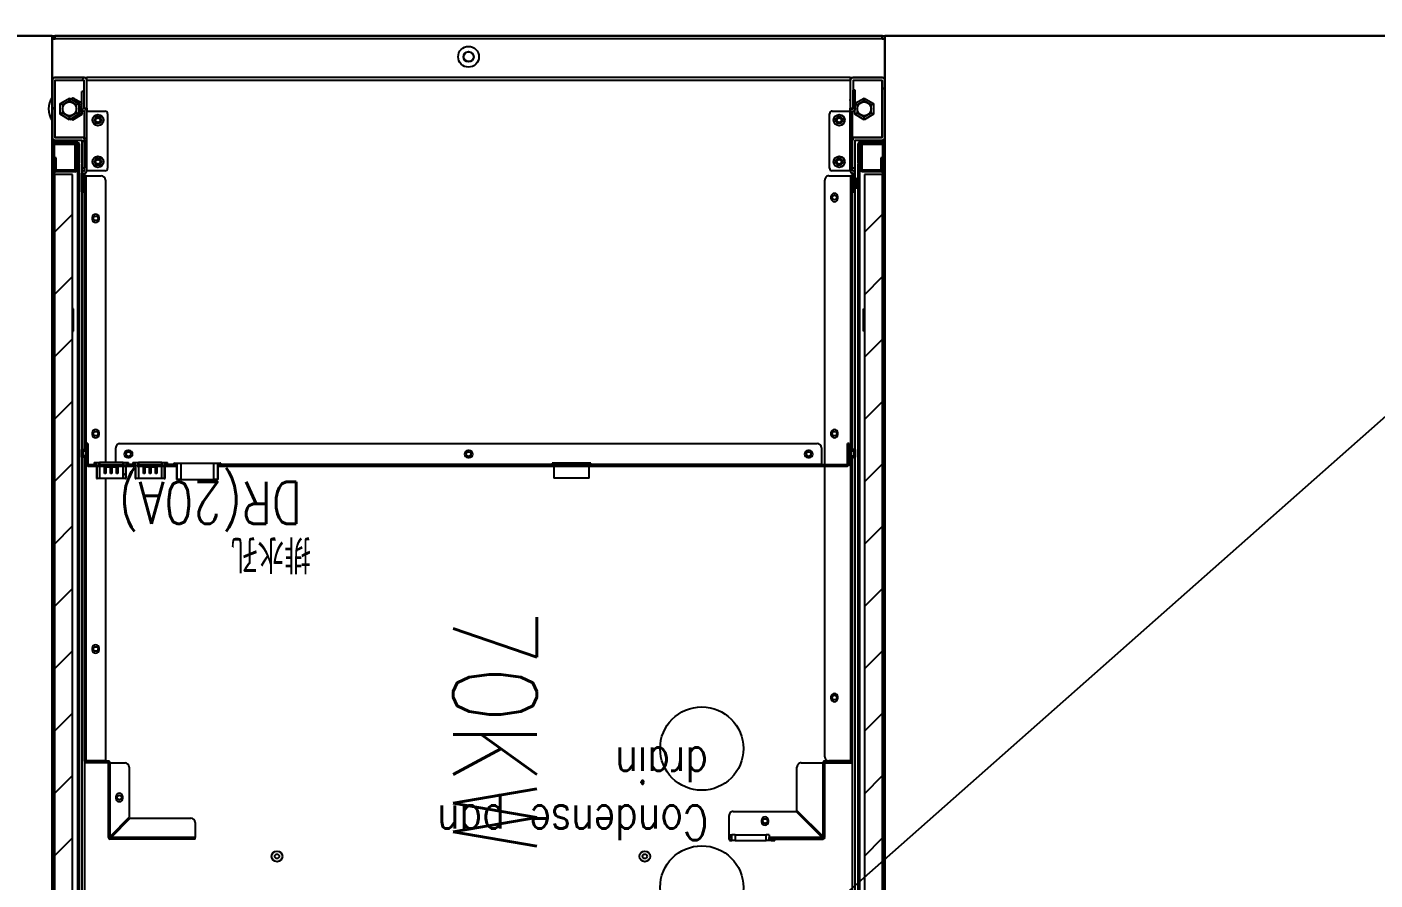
# Model space of a CAD drawing. Extents: x 225000 to 2157367, y 208400 to 840900.
# Drawn here: x 503747 to 504719, y 415995 to 416609 of the extents above; entities that cross this region are included whole.
import ezdxf
from ezdxf.enums import TextEntityAlignment as Align

# ---------------------------------------------------------------- set-up
doc = ezdxf.new("R2010")
doc.units = 0
doc.header["$LTSCALE"] = 10
doc.linetypes.add('XFDC20$0$HIDDEN2', pattern=[0.1875, 0.125, -0.0625])
for name, color, linetype in [('XFDC20$0$A-C-2800 (PH2)', 195, 'XFDC20$0$HIDDEN2'), ('XFM2Q20-DC$0$EQUIP', 22, 'Continuous'), ('XFM2Q20-DC$0$RACK-DC1-600X1200', 6, 'Continuous'), ('XFM2Q20-DC$0$RACK-DC1-洋基', 9, 'Continuous')]:
    doc.layers.add(name, color=color, linetype=linetype)
doc.styles.add('XFM2Q20-DC$0$XOL30-HVAC-EQ-L194205$0$Standard', font='txt.shx', dxfattribs={"width": 0.8, "bigfont": 'chineset.shx'})
pattern_1 = [(45, (-3953.437, -702.407), (-22.45064, 22.45064), [])]

# ---------------------------------------------------------------- blocks, each defined once
blk = doc.blocks.new('Data Center Layout_L20')
blk.add_line((511825.59, 222602.31), (498925.59, 211202.31))
blk = doc.blocks.new('XFDC20')
at = {"layer": 'XFDC20$0$A-C-2800 (PH2)', "ltscale": 0.3}
blk.add_line((498925.59, 216602.31), (511825.59, 216602.31), dxfattribs=at)
blk = doc.blocks.new('XFM2Q20-DC$0$RACK-70W-一般型')
at = {"layer": 'XFM2Q20-DC$0$EQUIP'}
h = blk.add_hatch(dxfattribs=at)
h.set_pattern_fill('ANSI31', color=256, scale=10, style=0)
h.set_pattern_definition(pattern_1)
edge = h.paths.add_edge_path(flags=0)
edge.add_line((-280.6, 91.5), (-281.8, 91.5))
edge.add_line((-281.8, 91.5), (-281.8, 77.71))
edge.add_arc((-281.81, 77.71), 0.01, 270, 360, ccw=False)
edge.add_line((-281.81, 77.7), (-298.29, 77.7))
edge.add_arc((-298.29, 77.71), 0.01, 180, 270, ccw=False)
edge.add_line((-298.3, 77.71), (-298.3, 1012.29))
edge.add_arc((-298.29, 1012.29), 0.01, 90, 180, ccw=False)
edge.add_line((-298.29, 1012.3), (-281.81, 1012.3))
edge.add_arc((-281.81, 1012.29), 0.01, 0, 90, ccw=False)
edge.add_line((-281.8, 1012.29), (-281.8, 998.5))
edge.add_line((-281.8, 998.5), (-280.6, 998.5))
edge.add_line((-280.6, 998.5), (-280.6, 1012.29))
edge.add_arc((-281.81, 1012.29), 1.21, 0, 90)
edge.add_line((-281.81, 1013.5), (-298.29, 1013.5))
edge.add_arc((-298.29, 1012.29), 1.21, 90, 180)
edge.add_line((-299.5, 1012.29), (-299.5, 77.71))
edge.add_arc((-298.29, 77.71), 1.21, 180, 270)
edge.add_line((-298.29, 76.5), (-281.81, 76.5))
edge.add_arc((-281.81, 77.71), 1.21, 270, 360)
edge.add_line((-280.6, 77.71), (-280.6, 91.5))
h = blk.add_hatch(dxfattribs=at)
h.set_pattern_fill('ANSI31', color=256, scale=10, style=0)
h.set_pattern_definition(pattern_1)
edge = h.paths.add_edge_path(flags=0)
edge.add_line((280.6, 998.5), (281.8, 998.5))
edge.add_line((281.8, 998.5), (281.8, 1012.29))
edge.add_arc((281.81, 1012.29), 0.01, 90, 180, ccw=False)
edge.add_line((281.81, 1012.3), (298.29, 1012.3))
edge.add_arc((298.29, 1012.29), 0.01, 0, 90, ccw=False)
edge.add_line((298.3, 1012.29), (298.3, 77.71))
edge.add_arc((298.29, 77.71), 0.01, 270, 360, ccw=False)
edge.add_line((298.29, 77.7), (281.81, 77.7))
edge.add_arc((281.81, 77.71), 0.01, 180, 270, ccw=False)
edge.add_line((281.8, 77.71), (281.8, 91.5))
edge.add_line((281.8, 91.5), (280.6, 91.5))
edge.add_line((280.6, 91.5), (280.6, 77.71))
edge.add_arc((281.81, 77.71), 1.21, 180, 270)
edge.add_line((281.81, 76.5), (298.29, 76.5))
edge.add_arc((298.29, 77.71), 1.21, 270, 360)
edge.add_line((299.5, 77.71), (299.5, 1012.29))
edge.add_arc((298.29, 1012.29), 1.21, 0, 90)
edge.add_line((298.29, 1013.5), (281.81, 1013.5))
edge.add_arc((281.81, 1012.29), 1.21, 90, 180)
edge.add_line((280.6, 1012.29), (280.6, 998.5))
h = blk.add_hatch(dxfattribs=at)
h.set_pattern_fill('ANSI31', color=256, scale=10, style=0)
h.set_pattern_definition(pattern_1)
h.paths.add_polyline_path([(-285.3, 99.7), (-285.3, 990.3), (-298.3, 990.3), (-298.3, 99.7)], flags=0)
h = blk.add_hatch(dxfattribs=at)
h.set_pattern_fill('ANSI31', color=256, scale=10, style=0)
h.set_pattern_definition(pattern_1)
h.paths.add_polyline_path([(285.3, 990.3), (285.3, 99.7), (298.3, 99.7), (298.3, 990.3)], flags=0)
h = blk.add_hatch(dxfattribs=at)
h.set_pattern_fill('ANSI31', color=256, scale=10, style=0)
h.set_pattern_definition(pattern_1)
edge = h.paths.add_edge_path(flags=0)
edge.add_line((-278.6, 303.31), (-278.6, 302.08))
edge.add_line((-278.6, 302.08), (-277.61, 302.08))
edge.add_spline(control_points=[(-277.61, 302.08), (-277.54, 302.08), (-277.47, 302.08), (-277.41, 302.09), (-277.17, 302.11), (-276.93, 302.18), (-276.72, 302.28), (-276.56, 302.35), (-276.41, 302.44), (-276.27, 302.55), (-276.09, 302.69), (-275.94, 302.85), (-275.81, 303.03), (-275.67, 303.24), (-275.55, 303.47), (-275.49, 303.72), (-275.43, 303.92), (-275.4, 304.12), (-275.4, 304.33)], knot_values=[0.012492, 0.012492, 0.012492, 0.012492, 0.012694, 0.012694, 0.012694, 0.01341, 0.01341, 0.01341, 0.013935, 0.013935, 0.013935, 0.014597, 0.014597, 0.014597, 0.015361, 0.015361, 0.015361, 0.015982, 0.015982, 0.015982, 0.015982], weights=[1, 1, 1, 1, 1, 1, 1, 1, 1, 1, 1, 1, 1, 1, 1, 1, 1, 1, 1], degree=3, periodic=0)
edge.add_line((-275.4, 304.33), (-275.4, 521.99))
edge.add_arc((-275.39, 521.99), 0.01, 90, 180, ccw=False)
edge.add_line((-275.39, 522), (-256.61, 522))
edge.add_arc((-256.61, 523.21), 1.21, 270, 360)
edge.add_line((-255.4, 523.21), (-255.4, 576.99))
edge.add_arc((-255.39, 576.99), 0.01, 90, 180, ccw=False)
edge.add_line((-255.39, 577), (-216.65, 577))
edge.add_line((-216.65, 577), (-216.65, 578.2))
edge.add_line((-216.65, 578.2), (-255.39, 578.2))
edge.add_arc((-255.39, 576.99), 1.21, 90, 180)
edge.add_line((-256.6, 576.99), (-256.6, 523.21))
edge.add_arc((-256.61, 523.21), 0.01, 270, 360, ccw=False)
edge.add_line((-256.61, 523.2), (-275.39, 523.2))
edge.add_arc((-275.39, 521.99), 1.21, 90, 180)
edge.add_line((-276.6, 521.99), (-276.6, 304.33))
edge.add_spline(control_points=[(-276.6, 304.33), (-276.6, 304.27), (-276.61, 304.21), (-276.62, 304.15), (-276.64, 304.04), (-276.68, 303.92), (-276.73, 303.83), (-276.79, 303.73), (-276.86, 303.63), (-276.95, 303.56), (-277, 303.51), (-277.06, 303.47), (-277.12, 303.44), (-277.21, 303.39), (-277.32, 303.35), (-277.43, 303.33), (-277.49, 303.32), (-277.55, 303.31), (-277.61, 303.31)], knot_values=[0.005521, 0.005521, 0.005521, 0.005521, 0.005706, 0.005706, 0.005706, 0.006052, 0.006052, 0.006052, 0.006399, 0.006399, 0.006399, 0.006604, 0.006604, 0.006604, 0.006941, 0.006941, 0.006941, 0.007122, 0.007122, 0.007122, 0.007122], weights=[1, 1, 1, 1, 1, 1, 1, 1, 1, 1, 1, 1, 1, 1, 1, 1, 1, 1, 1], degree=3, periodic=0)
edge.add_line((-277.61, 303.31), (-278.6, 303.31))
h = blk.add_hatch(dxfattribs=at)
h.set_pattern_fill('ANSI31', color=256, scale=10, style=0)
h.set_pattern_definition(pattern_1)
edge = h.paths.add_edge_path(flags=0)
edge.add_line((197, 578.2), (197, 577))
edge.add_line((197, 577), (258.29, 577))
edge.add_arc((258.29, 576.99), 0.01, 0, 90, ccw=False)
edge.add_line((258.3, 576.99), (258.3, 523.21))
edge.add_arc((259.51, 523.21), 1.21, 180, 270)
edge.add_line((259.51, 522), (275.39, 522))
edge.add_arc((275.39, 521.99), 0.01, 0, 90, ccw=False)
edge.add_line((275.4, 521.99), (275.4, 304.33))
edge.add_spline(control_points=[(275.4, 304.33), (275.4, 304.2), (275.41, 304.08), (275.43, 303.95), (275.46, 303.82), (275.49, 303.68), (275.54, 303.55), (275.63, 303.3), (275.77, 303.06), (275.95, 302.85), (276.12, 302.66), (276.32, 302.49), (276.54, 302.37), (276.76, 302.24), (277, 302.15), (277.25, 302.11), (277.37, 302.09), (277.49, 302.08), (277.61, 302.08)], knot_values=[0.013074, 0.013074, 0.013074, 0.013074, 0.01345, 0.01345, 0.01345, 0.013861, 0.013861, 0.013861, 0.014671, 0.014671, 0.014671, 0.015433, 0.015433, 0.015433, 0.01619, 0.01619, 0.01619, 0.016548, 0.016548, 0.016548, 0.016548], weights=[1, 1, 1, 1, 1, 1, 1, 1, 1, 1, 1, 1, 1, 1, 1, 1, 1, 1, 1], degree=3, periodic=0)
edge.add_line((277.61, 302.08), (278.6, 302.08))
edge.add_line((278.6, 302.08), (278.6, 303.31))
edge.add_line((278.6, 303.31), (277.61, 303.31))
edge.add_spline(control_points=[(277.61, 303.31), (277.59, 303.31), (277.57, 303.31), (277.55, 303.31), (277.44, 303.32), (277.32, 303.35), (277.22, 303.39), (277.11, 303.43), (277.02, 303.5), (276.93, 303.58), (276.85, 303.65), (276.77, 303.75), (276.72, 303.85), (276.67, 303.95), (276.63, 304.06), (276.61, 304.18), (276.6, 304.23), (276.6, 304.28), (276.6, 304.33)], knot_values=[0.004605, 0.004605, 0.004605, 0.004605, 0.004665, 0.004665, 0.004665, 0.005007, 0.005007, 0.005007, 0.005354, 0.005354, 0.005354, 0.005702, 0.005702, 0.005702, 0.006049, 0.006049, 0.006049, 0.006206, 0.006206, 0.006206, 0.006206], weights=[1, 1, 1, 1, 1, 1, 1, 1, 1, 1, 1, 1, 1, 1, 1, 1, 1, 1, 1], degree=3, periodic=0)
edge.add_line((276.6, 304.33), (276.6, 521.99))
edge.add_arc((275.39, 521.99), 1.21, 0, 90)
edge.add_line((275.39, 523.2), (259.51, 523.2))
edge.add_arc((259.51, 523.21), 0.01, 180, 270, ccw=False)
edge.add_line((259.5, 523.21), (259.5, 576.99))
edge.add_arc((258.29, 576.99), 1.21, 0, 90)
edge.add_line((258.29, 578.2), (197, 578.2))
h = blk.add_hatch(dxfattribs=at)
h.set_pattern_fill('ANSI31', color=256, scale=10, style=0)
h.set_pattern_definition(pattern_1)
h.paths.add_polyline_path([(212.07, 307.5), (212.07, 308.5), (210.03, 308.5), (210.03, 319.2), (207.19, 319.2), (207.19, 307.5)], flags=0)
h = blk.add_hatch(dxfattribs=at)
h.set_pattern_fill('ANSI31', color=256, scale=10, style=0)
h.set_pattern_definition(pattern_1)
h.paths.add_polyline_path([(245.45, 308.5), (245.45, 307.15), (248.93, 307.15), (248.93, 318.65), (247.18, 318.65), (247.18, 308.5)], flags=0)
h = blk.add_hatch(dxfattribs=at)
h.set_pattern_fill('ANSI31', color=256, scale=10, style=0)
h.set_pattern_definition(pattern_1)
edge = h.paths.add_edge_path(flags=0)
edge.add_line((-272.89, 308.5), (180.72, 308.5))
edge.add_line((180.72, 308.5), (180.72, 309.7))
edge.add_line((180.72, 309.7), (-272.89, 309.7))
edge.add_arc((-272.89, 308.49), 1.21, 90, 180)
edge.add_line((-274.1, 308.49), (-274.1, 303))
edge.add_line((-274.1, 303), (-272.9, 303))
edge.add_line((-272.9, 303), (-272.9, 308.49))
edge.add_arc((-272.89, 308.49), 0.01, 90, 180, ccw=False)
h = blk.add_hatch(dxfattribs=at)
h.set_pattern_fill('ANSI31', color=256, scale=10, style=0)
h.set_pattern_definition(pattern_1)
h.paths.add_polyline_path([(246.91, 308.5), (246.91, 309.7), (239.89, 309.7), (239.89, 308.5)], flags=0)
h = blk.add_hatch(dxfattribs=at)
h.set_pattern_fill('ANSI31', color=256, scale=10, style=0)
h.set_pattern_definition(pattern_1)
edge = h.paths.add_edge_path(flags=0)
edge.add_line((-275.4, 100.71), (-275.4, 296.67))
edge.add_spline(control_points=[(-275.4, 296.67), (-275.4, 296.8), (-275.41, 296.92), (-275.43, 297.05), (-275.46, 297.18), (-275.49, 297.32), (-275.54, 297.45), (-275.63, 297.7), (-275.77, 297.94), (-275.95, 298.15), (-276.12, 298.34), (-276.32, 298.51), (-276.54, 298.63), (-276.76, 298.76), (-277, 298.85), (-277.25, 298.89), (-277.37, 298.91), (-277.49, 298.92), (-277.61, 298.92)], knot_values=[0.013074, 0.013074, 0.013074, 0.013074, 0.01345, 0.01345, 0.01345, 0.013861, 0.013861, 0.013861, 0.014671, 0.014671, 0.014671, 0.015433, 0.015433, 0.015433, 0.01619, 0.01619, 0.01619, 0.016548, 0.016548, 0.016548, 0.016548], weights=[1, 1, 1, 1, 1, 1, 1, 1, 1, 1, 1, 1, 1, 1, 1, 1, 1, 1, 1], degree=3, periodic=0)
edge.add_line((-277.61, 298.92), (-278.6, 298.92))
edge.add_line((-278.6, 298.92), (-278.6, 297.69))
edge.add_line((-278.6, 297.69), (-277.61, 297.69))
edge.add_spline(control_points=[(-277.61, 297.69), (-277.59, 297.69), (-277.57, 297.69), (-277.55, 297.69), (-277.44, 297.68), (-277.32, 297.65), (-277.22, 297.61), (-277.11, 297.57), (-277.02, 297.5), (-276.93, 297.42), (-276.85, 297.35), (-276.77, 297.25), (-276.72, 297.15), (-276.67, 297.05), (-276.63, 296.94), (-276.61, 296.82), (-276.6, 296.77), (-276.6, 296.72), (-276.6, 296.67)], knot_values=[0.004605, 0.004605, 0.004605, 0.004605, 0.004665, 0.004665, 0.004665, 0.005007, 0.005007, 0.005007, 0.005354, 0.005354, 0.005354, 0.005702, 0.005702, 0.005702, 0.006049, 0.006049, 0.006049, 0.006206, 0.006206, 0.006206, 0.006206], weights=[1, 1, 1, 1, 1, 1, 1, 1, 1, 1, 1, 1, 1, 1, 1, 1, 1, 1, 1], degree=3, periodic=0)
edge.add_line((-276.6, 296.67), (-276.6, 100.71))
edge.add_line((-276.6, 100.71), (-275.4, 100.71))
h = blk.add_hatch(dxfattribs=at)
h.set_pattern_fill('ANSI31', color=256, scale=10, style=0)
h.set_pattern_definition(pattern_1)
h.paths.add_polyline_path([(274.2, 298), (274.2, 293.5), (275.4, 293.5), (275.4, 298)], flags=0)
h = blk.add_hatch(dxfattribs=at)
h.set_pattern_fill('ANSI31', color=256, scale=10, style=0)
h.set_pattern_definition(pattern_1)
edge = h.paths.add_edge_path(flags=0)
edge.add_spline(control_points=[(277.61, 298.92), (277.54, 298.92), (277.47, 298.92), (277.41, 298.91), (277.17, 298.89), (276.93, 298.82), (276.72, 298.72), (276.56, 298.65), (276.41, 298.56), (276.27, 298.45), (276.09, 298.31), (275.94, 298.15), (275.81, 297.97), (275.67, 297.76), (275.55, 297.53), (275.49, 297.28), (275.43, 297.08), (275.4, 296.88), (275.4, 296.67)], knot_values=[0.012492, 0.012492, 0.012492, 0.012492, 0.012694, 0.012694, 0.012694, 0.01341, 0.01341, 0.01341, 0.013935, 0.013935, 0.013935, 0.014597, 0.014597, 0.014597, 0.015361, 0.015361, 0.015361, 0.015982, 0.015982, 0.015982, 0.015982], weights=[1, 1, 1, 1, 1, 1, 1, 1, 1, 1, 1, 1, 1, 1, 1, 1, 1, 1, 1], degree=3, periodic=0)
edge.add_line((275.4, 296.67), (275.4, 100.71))
edge.add_line((275.4, 100.71), (276.6, 100.71))
edge.add_line((276.6, 100.71), (276.6, 296.67))
edge.add_spline(control_points=[(276.6, 296.67), (276.6, 296.73), (276.61, 296.79), (276.62, 296.85), (276.64, 296.96), (276.68, 297.08), (276.73, 297.17), (276.79, 297.27), (276.86, 297.37), (276.95, 297.44), (277, 297.49), (277.06, 297.53), (277.12, 297.56), (277.21, 297.61), (277.32, 297.65), (277.43, 297.67), (277.49, 297.68), (277.55, 297.69), (277.61, 297.69)], knot_values=[0.005521, 0.005521, 0.005521, 0.005521, 0.005706, 0.005706, 0.005706, 0.006052, 0.006052, 0.006052, 0.006399, 0.006399, 0.006399, 0.006604, 0.006604, 0.006604, 0.006941, 0.006941, 0.006941, 0.007122, 0.007122, 0.007122, 0.007122], weights=[1, 1, 1, 1, 1, 1, 1, 1, 1, 1, 1, 1, 1, 1, 1, 1, 1, 1, 1], degree=3, periodic=0)
edge.add_line((277.61, 297.69), (278.6, 297.69))
edge.add_line((278.6, 297.69), (278.6, 298.92))
edge.add_line((278.6, 298.92), (277.61, 298.92))
h = blk.add_hatch(dxfattribs=at)
h.set_pattern_fill('ANSI31', color=256, scale=10, style=0)
h.set_pattern_definition(pattern_1)
edge = h.paths.add_edge_path(flags=0)
edge.add_arc((-276.99, 98.71), 1.61, 180, 270)
edge.add_line((-276.99, 97.1), (-276.61, 97.1))
edge.add_arc((-276.61, 97.09), 0.01, 0, 90, ccw=False)
edge.add_line((-276.6, 97.09), (-276.6, 54.11))
edge.add_arc((-276.61, 54.11), 0.01, 270, 360, ccw=False)
edge.add_line((-276.61, 54.1), (-276.99, 54.1))
edge.add_arc((-276.99, 52.49), 1.61, 90, 180)
edge.add_line((-278.6, 52.49), (-278.6, 39.1))
edge.add_line((-278.6, 39.1), (-277, 39.1))
edge.add_line((-277, 39.1), (-277, 52.49))
edge.add_arc((-276.99, 52.49), 0.01, 90, 180, ccw=False)
edge.add_line((-276.99, 52.5), (-276.61, 52.5))
edge.add_arc((-276.61, 54.11), 1.61, 270, 360)
edge.add_line((-275, 54.11), (-275, 97.09))
edge.add_arc((-276.61, 97.09), 1.61, 0, 90)
edge.add_line((-276.61, 98.7), (-276.99, 98.7))
edge.add_arc((-276.99, 98.71), 0.01, 180, 270, ccw=False)
edge.add_line((-277, 98.71), (-277, 112.1))
edge.add_line((-277, 112.1), (-278.6, 112.1))
edge.add_line((-278.6, 112.1), (-278.6, 98.71))
h = blk.add_hatch(dxfattribs=at)
h.set_pattern_fill('ANSI31', color=256, scale=10, style=0)
h.set_pattern_definition(pattern_1)
edge = h.paths.add_edge_path(flags=0)
edge.add_line((276.99, 98.7), (276.61, 98.7))
edge.add_arc((276.61, 97.09), 1.61, 90, 180)
edge.add_line((275, 97.09), (275, 54.11))
edge.add_arc((276.61, 54.11), 1.61, 180, 270)
edge.add_line((276.61, 52.5), (276.99, 52.5))
edge.add_arc((276.99, 52.49), 0.01, 0, 90, ccw=False)
edge.add_line((277, 52.49), (277, 40.1))
edge.add_line((277, 40.1), (278.6, 40.1))
edge.add_line((278.6, 40.1), (278.6, 52.49))
edge.add_arc((276.99, 52.49), 1.61, 0, 90)
edge.add_line((276.99, 54.1), (276.61, 54.1))
edge.add_arc((276.61, 54.11), 0.01, 180, 270, ccw=False)
edge.add_line((276.6, 54.11), (276.6, 97.09))
edge.add_arc((276.61, 97.09), 0.01, 90, 180, ccw=False)
edge.add_line((276.61, 97.1), (276.99, 97.1))
edge.add_arc((276.99, 98.71), 1.61, 270, 360)
edge.add_line((278.6, 98.71), (278.6, 112.1))
edge.add_line((278.6, 112.1), (277, 112.1))
edge.add_line((277, 112.1), (277, 98.71))
edge.add_arc((276.99, 98.71), 0.01, 270, 360, ccw=False)
h = blk.add_hatch(dxfattribs=at)
h.set_pattern_fill('ANSI31', color=256, scale=10, style=0)
h.set_pattern_definition(pattern_1)
edge = h.paths.add_edge_path(flags=0)
edge.add_line((-298.3, 96.49), (-298.3, 87.7))
edge.add_line((-298.3, 87.7), (-297.1, 87.7))
edge.add_line((-297.1, 87.7), (-297.1, 96.49))
edge.add_arc((-297.09, 96.49), 0.01, 90, 180, ccw=False)
edge.add_line((-297.09, 96.5), (-283.61, 96.5))
edge.add_arc((-283.61, 96.49), 0.01, 0, 90, ccw=False)
edge.add_line((-283.6, 96.49), (-283.6, 77.7))
edge.add_line((-283.6, 77.7), (-282.4, 77.7))
edge.add_line((-282.4, 77.7), (-282.4, 96.49))
edge.add_arc((-283.61, 96.49), 1.21, 0, 90)
edge.add_line((-283.61, 97.7), (-297.09, 97.7))
edge.add_arc((-297.09, 96.49), 1.21, 90, 180)
h = blk.add_hatch(dxfattribs=at)
h.set_pattern_fill('ANSI31', color=256, scale=10, style=0)
h.set_pattern_definition(pattern_1)
edge = h.paths.add_edge_path(flags=0)
edge.add_line((298.3, 87.7), (298.3, 96.49))
edge.add_arc((297.09, 96.49), 1.21, 0, 90)
edge.add_line((297.09, 97.7), (283.61, 97.7))
edge.add_arc((283.61, 96.49), 1.21, 90, 180)
edge.add_line((282.4, 96.49), (282.4, 77.7))
edge.add_line((282.4, 77.7), (283.6, 77.7))
edge.add_line((283.6, 77.7), (283.6, 96.49))
edge.add_arc((283.61, 96.49), 0.01, 90, 180, ccw=False)
edge.add_line((283.61, 96.5), (297.09, 96.5))
edge.add_arc((297.09, 96.49), 0.01, 0, 90, ccw=False)
edge.add_line((297.1, 96.49), (297.1, 87.7))
edge.add_line((297.1, 87.7), (298.3, 87.7))
h = blk.add_hatch(dxfattribs=at)
h.set_pattern_fill('ANSI31', color=256, scale=10, style=0)
h.set_pattern_definition(pattern_1)
edge = h.paths.add_edge_path(flags=0)
edge.add_line((-298, 32.01), (-298, 72.99))
edge.add_arc((-297.99, 72.99), 0.01, 90, 180, ccw=False)
edge.add_line((-297.99, 73), (-278.61, 73))
edge.add_arc((-278.61, 75.01), 2.01, 270, 360)
edge.add_line((-276.6, 75.01), (-276.6, 95))
edge.add_line((-276.6, 95), (-278.6, 95))
edge.add_line((-278.6, 95), (-278.6, 75.01))
edge.add_arc((-278.61, 75.01), 0.01, 270, 360, ccw=False)
edge.add_line((-278.61, 75), (-297.99, 75))
edge.add_arc((-297.99, 72.99), 2.01, 90, 180)
edge.add_line((-300, 72.99), (-300, 32.01))
edge.add_arc((-297.99, 32.01), 2.01, 180, 270)
edge.add_line((-297.99, 30), (-277.01, 30))
edge.add_arc((-277.01, 32.01), 2.01, 270, 360)
edge.add_line((-275, 32.01), (-275, 45.65))
edge.add_spline(control_points=[(-275, 45.65), (-275.01, 45.73), (-275.01, 45.81), (-275.01, 45.89), (-275.02, 46.11), (-275.02, 46.33), (-275, 46.55)], knot_values=[0.006519, 0.006519, 0.006519, 0.006519, 0.006757, 0.006757, 0.006757, 0.007417, 0.007417, 0.007417, 0.007417], weights=[1, 1, 1, 1, 1, 1, 1], degree=3, periodic=0)
edge.add_line((-275, 46.55), (-275, 52))
edge.add_line((-275, 52), (-277, 52))
edge.add_line((-277, 52), (-277, 32.01))
edge.add_arc((-277.01, 32.01), 0.01, 270, 360, ccw=False)
edge.add_line((-277.01, 32), (-297.99, 32))
edge.add_arc((-297.99, 32.01), 0.01, 180, 270, ccw=False)
h = blk.add_hatch(dxfattribs=at)
h.set_pattern_fill('ANSI31', color=256, scale=10, style=0)
h.set_pattern_definition(pattern_1)
edge = h.paths.add_edge_path(flags=0)
edge.add_arc((277.01, 32.01), 2.01, 180, 270)
edge.add_line((277.01, 30), (297.99, 30))
edge.add_arc((297.99, 32.01), 2.01, 270, 360)
edge.add_line((300, 32.01), (300, 72.99))
edge.add_arc((297.99, 72.99), 2.01, 0, 90)
edge.add_line((297.99, 75), (278.61, 75))
edge.add_arc((278.61, 75.01), 0.01, 180, 270, ccw=False)
edge.add_line((278.6, 75.01), (278.6, 95))
edge.add_line((278.6, 95), (276.6, 95))
edge.add_line((276.6, 95), (276.6, 75.01))
edge.add_arc((278.61, 75.01), 2.01, 180, 270)
edge.add_line((278.61, 73), (297.99, 73))
edge.add_arc((297.99, 72.99), 0.01, 0, 90, ccw=False)
edge.add_line((298, 72.99), (298, 32.01))
edge.add_arc((297.99, 32.01), 0.01, 270, 360, ccw=False)
edge.add_line((297.99, 32), (277.01, 32))
edge.add_arc((277.01, 32.01), 0.01, 180, 270, ccw=False)
edge.add_line((277, 32.01), (277, 52))
edge.add_line((277, 52), (275, 52))
edge.add_line((275, 52), (275, 32.01))
for p, q in [((-300, 1015), (-300, 75)), ((-299.5, 77.71), (-299.5, 1012.29)), ((-298.3, 77.71), (-298.3, 1012.29)), ((-281.81, 1012.2), (-281.81, 77.8)), ((-278.61, 1015), (-278.61, 109.85)), ((278.61, 75), (278.61, 1015)), ((281.81, 77.8), (281.81, 1012.2)), ((298.3, 1012.29), (298.3, 77.71)), ((299.5, 1012.29), (299.5, 77.71)), ((300, 75), (300, 1015)), ((-281.8, 997.79), (-281.8, 92.21)), ((-280.6, 997.79), (-280.6, 92.21)), ((-278.6, 995), (-278.6, 303.31)), ((278.6, 303.31), (278.6, 995)), ((280.6, 92.21), (280.6, 997.79)), ((281.8, 92.21), (281.8, 997.79)), ((-298.3, 990.3), (-298.3, 99.7)), ((-285.3, 99.7), (-285.3, 990.3)), ((285.3, 990.3), (285.3, 99.7)), ((298.3, 99.7), (298.3, 990.3)), ((-276.59, 947.63), (-276.59, 522.15)), ((276.59, 522.15), (276.59, 947.63)), ((-256.6, 576.99), (-256.6, 523.21)), ((-255.4, 576.99), (-255.4, 523.21)), ((-255.39, 576.28), (-255.4, 576.63)), ((-216.65, 578.2), (-255.39, 578.2)), ((-216.65, 577), (-255.39, 577)), ((-255.39, 523.3), (-255.39, 576.28)), ((-236.6, 557.49), (-255.39, 576.28)), ((-255.04, 577), (-254.68, 576.99)), ((-254.68, 576.99), (-235.89, 558.2)), ((-254.68, 576.99), (-216.65, 576.99)), ((-220.7, 579.2), (-220.7, 578.2)), ((-220.64, 579.2), (-220.7, 579.2)), ((-220.64, 578.2), (-220.64, 579.2)), ((-218.01, 579.2), (-220.64, 579.2)), ((-218.01, 578.2), (-218.01, 579.2)), ((-218.01, 579.2), (-214.45, 579.2)), ((-218.01, 578.2), (-216.65, 578.2)), ((-216.65, 575.2), (-216.65, 578.2)), ((-216.65, 578.2), (-216.65, 577)), ((-216.65, 575.2), (-214.45, 575.2)), ((-214.45, 579.2), (-214.45, 575.2)), ((-192.05, 579.2), (-214.45, 579.2)), ((-192.05, 575.2), (-214.45, 575.2)), ((-192.05, 579.2), (-189.76, 579.2)), ((-192.05, 575.2), (-192.05, 579.2)), ((-192.05, 575.2), (-189.76, 575.2)), ((-189.76, 579.2), (-189.76, 575.2)), ((-188.1, 579.2), (-189.76, 579.2)), ((-188.1, 575.2), (-189.76, 575.2)), ((-187.65, 577), (-188.58, 577)), ((-188.58, 576.99), (-187.65, 576.99)), ((-188.56, 576.66), (-187.85, 576.66)), ((-188.55, 578.2), (-187.65, 578.2)), ((-187.85, 576.2), (-187.85, 576.66)), ((-187.65, 578.2), (-187.65, 577)), ((-187.65, 576.99), (-187.65, 577)), ((-187.65, 576.99), (-187.65, 561.2)), ((197, 578.2), (258.29, 578.2)), ((197, 578.2), (197, 577)), ((197, 577), (258.29, 577)), ((197, 577), (197, 576.99)), ((197, 576.99), (257.58, 576.99)), ((197, 566.2), (197, 576.99)), ((243.79, 563.2), (257.58, 576.99)), ((258.29, 576.28), (244.5, 562.49)), ((257.58, 576.99), (257.94, 577)), ((258.3, 576.63), (258.29, 576.28)), ((258.29, 576.28), (258.29, 523.3)), ((258.3, 576.99), (258.3, 523.21)), ((259.5, 576.99), (259.5, 523.21)), ((-216.1, 565.7), (-216.1, 564.7)), ((-211.1, 564.7), (-211.1, 565.7)), ((-236.6, 557.49), (-236.6, 526.3)), ((-190.65, 558.2), (-235.89, 558.2)), ((243.79, 563.2), (200, 563.2)), ((244.5, 526.3), (244.5, 562.49)), ((249.1, 548.7), (249.1, 547.7)), ((254.1, 547.7), (254.1, 548.7)), ((-276.6, 521.99), (-276.6, 304.33)), ((-275.4, 521.99), (-275.4, 304.33)), ((-275.39, 521.9), (-275.4, 521.9)), ((-256.61, 523.2), (-275.39, 523.2)), ((-256.61, 522), (-275.39, 522)), ((-275.39, 100.71), (-275.39, 521.9)), ((-275.39, 521.9), (-259.6, 521.9)), ((-256.6, 518.9), (-256.6, 309.7)), ((-255.4, 523.3), (-255.39, 523.3)), ((-239.6, 523.3), (-255.39, 523.3)), ((258.29, 523.3), (247.5, 523.3)), ((258.29, 523.3), (258.3, 523.3)), ((259.51, 523.2), (275.39, 523.2)), ((259.51, 522), (275.39, 522)), ((261.6, 318.65), (261.6, 521.9)), ((261.6, 521.9), (275.39, 521.9)), ((275.4, 521.9), (275.39, 521.9)), ((275.39, 521.9), (275.39, 308.65)), ((275.4, 521.99), (275.4, 304.33)), ((276.6, 521.99), (276.6, 304.33)), ((-266.1, 476.8), (-266.1, 475.8)), ((-261.1, 475.8), (-261.1, 476.8)), ((266.1, 441.8), (266.1, 440.8)), ((271.1, 440.8), (271.1, 441.8)), ((-86.8, 318.3), (-86.8, 309.7)), ((-86.8, 318.3), (-62.37, 318.3)), ((-62.37, 318.3), (-61.4, 318.3)), ((-61.4, 309.7), (-61.4, 318.3)), ((180.4, 319.2), (180.4, 309.7)), ((180.4, 319.2), (180.77, 319.2)), ((180.77, 308.5), (180.77, 319.2)), ((180.77, 319.2), (183.61, 319.2)), ((183.61, 319.2), (183.61, 307.5)), ((207.19, 319.2), (183.61, 319.2)), ((207.19, 307.5), (207.19, 319.2)), ((207.19, 319.2), (210.03, 319.2)), ((210.03, 319.2), (210.03, 308.5)), ((210.03, 319.2), (210.4, 319.2)), ((210.4, 309.7), (210.4, 319.2)), ((218.65, 318.65), (218.65, 309.7)), ((219.18, 318.65), (218.65, 318.65)), ((219.18, 308.5), (219.18, 318.65)), ((219.18, 318.65), (220.93, 318.65)), ((220.93, 318.65), (220.93, 307.15)), ((220.93, 318.65), (237.87, 318.65)), ((224.55, 314.97), (225.55, 314.97)), ((224.55, 309.7), (224.55, 314.97)), ((225.55, 314.97), (225.55, 310.5)), ((228.9, 314.97), (229.9, 314.97)), ((228.9, 310.5), (228.9, 314.97)), ((229.9, 314.97), (229.9, 310.5)), ((233.25, 314.97), (234.25, 314.97)), ((233.25, 310.5), (233.25, 314.97)), ((234.25, 314.97), (234.25, 309.7)), ((237.87, 307.15), (237.87, 318.65)), ((237.87, 318.65), (239.62, 318.65)), ((239.62, 318.65), (239.62, 308.5)), ((240.15, 318.65), (239.62, 318.65)), ((240.15, 309.7), (240.15, 318.65)), ((246.65, 318.65), (246.65, 309.7)), ((247.18, 318.65), (246.65, 318.65)), ((247.18, 308.5), (247.18, 318.65)), ((247.18, 318.65), (248.93, 318.65)), ((248.93, 318.65), (248.93, 307.15)), ((248.93, 318.65), (265.87, 318.65)), ((252.55, 314.97), (253.55, 314.97)), ((252.55, 309.7), (252.55, 314.97)), ((253.55, 314.97), (253.55, 310.5)), ((256.9, 314.97), (257.9, 314.97)), ((256.9, 310.5), (256.9, 314.97)), ((257.9, 314.97), (257.9, 310.5)), ((261.25, 314.97), (262.25, 314.97)), ((261.25, 310.5), (261.25, 314.97)), ((261.6, 309.7), (261.6, 314.97)), ((262.25, 314.97), (262.25, 309.7)), ((265.87, 307.15), (265.87, 318.65)), ((265.87, 318.65), (267.62, 318.65)), ((267.62, 318.65), (267.62, 308.5)), ((268.15, 318.65), (267.62, 318.65)), ((268.15, 309.7), (268.15, 318.65)), ((-278.6, 303.31), (-277.61, 303.31)), ((-278.6, 302.08), (-278.6, 303.31)), ((-278.6, 302.08), (-277.61, 302.08)), ((-278.6, 298.92), (-278.6, 302.08)), ((-277.61, 302.08), (-277.61, 298.92)), ((-275.4, 296.67), (-275.4, 304.33)), ((-274.1, 308.49), (-274.1, 303)), ((-272.9, 303), (-274.1, 303)), ((-274.1, 303), (-274.1, 298)), ((-272.9, 308.49), (-272.9, 303)), ((-272.9, 303), (-272.9, 298)), ((180.72, 309.7), (-272.89, 309.7)), ((180.72, 308.5), (-272.89, 308.5)), ((-256.6, 308.5), (-256.6, 103.71)), ((-254.2, 308.5), (-254.2, 308.49)), ((-254.2, 296.5), (-254.2, 308.49)), ((-254.2, 308.49), (-88, 308.49)), ((-244.5, 303.5), (-245.5, 303.5)), ((-88, 308.5), (-88, 307.5)), ((-88, 307.5), (-61.26, 307.5)), ((-61.26, 307.5), (-60.2, 307.5)), ((-60.2, 307.5), (-60.2, 308.5)), ((-60.2, 308.49), (178.4, 308.49)), ((0.5, 303.5), (-0.5, 303.5)), ((178.4, 308.5), (178.4, 307.5)), ((178.4, 307.5), (178.73, 307.5)), ((178.73, 308.5), (180.77, 308.5)), ((178.73, 307.5), (178.73, 308.5)), ((183.61, 307.5), (178.73, 307.5)), ((180.72, 309.7), (180.72, 308.5)), ((207.19, 307.5), (183.61, 307.5)), ((212.07, 307.5), (207.19, 307.5)), ((210.03, 308.5), (212.07, 308.5)), ((210.08, 308.5), (210.08, 309.7)), ((218.91, 309.7), (210.08, 309.7)), ((218.91, 308.5), (210.08, 308.5)), ((212.07, 308.5), (212.07, 307.5)), ((212.07, 307.5), (212.4, 307.5)), ((212.4, 307.5), (212.4, 308.5)), ((212.4, 308.49), (217, 308.49)), ((217, 308.5), (217, 307.15)), ((217.45, 307.15), (217, 307.15)), ((217.45, 308.5), (219.18, 308.5)), ((217.45, 307.15), (217.45, 308.5)), ((220.93, 307.15), (217.45, 307.15)), ((218.91, 309.7), (218.91, 308.5)), ((219.97, 309.7), (219.97, 308.5)), ((238.83, 309.7), (219.97, 309.7)), ((238.83, 308.5), (219.97, 308.5)), ((220.93, 307.15), (237.87, 307.15)), ((225.55, 310.5), (228.9, 310.5)), ((229.9, 310.5), (233.25, 310.5)), ((241.35, 307.15), (237.87, 307.15)), ((238.83, 308.5), (238.83, 309.7)), ((239.62, 308.5), (241.35, 308.5)), ((239.89, 308.5), (239.89, 309.7)), ((246.91, 309.7), (239.89, 309.7)), ((246.91, 308.5), (239.89, 308.5)), ((241.35, 308.5), (241.35, 307.15)), ((241.8, 307.15), (241.35, 307.15)), ((241.8, 307.15), (241.8, 308.5)), ((241.8, 308.49), (245, 308.49)), ((245.5, 303.5), (244.5, 303.5)), ((245, 308.5), (245, 307.15)), ((245.45, 307.15), (245, 307.15)), ((245.45, 308.5), (247.18, 308.5)), ((245.45, 307.15), (245.45, 308.5)), ((248.93, 307.15), (245.45, 307.15)), ((246.91, 309.7), (246.91, 308.5)), ((247.97, 309.7), (247.97, 308.5)), ((266.83, 309.7), (247.97, 309.7)), ((266.83, 308.5), (247.97, 308.5)), ((248.93, 307.15), (265.87, 307.15)), ((253.55, 310.5), (256.9, 310.5)), ((254.2, 307.15), (254.2, 296.5)), ((257.9, 310.5), (261.25, 310.5)), ((261.6, 103.71), (261.6, 307.15)), ((269.35, 307.15), (265.87, 307.15)), ((266.83, 308.5), (266.83, 309.7)), ((267.62, 308.5), (269.35, 308.5)), ((274.19, 309.7), (267.89, 309.7)), ((267.89, 308.5), (267.89, 309.7)), ((274.19, 308.5), (267.89, 308.5)), ((269.35, 308.5), (269.35, 307.15)), ((269.8, 307.15), (269.35, 307.15)), ((269.8, 307.15), (269.8, 308.5)), ((274.2, 303), (274.2, 308.49)), ((275.4, 303), (274.2, 303)), ((274.2, 298), (274.2, 303)), ((275.4, 303), (275.4, 308.49)), ((275.4, 303), (275.4, 298)), ((277.61, 303.31), (278.6, 303.31)), ((277.61, 302.08), (278.6, 302.08)), ((277.61, 298.92), (277.61, 302.08)), ((278.6, 303.31), (278.6, 302.08)), ((278.6, 302.08), (278.6, 298.92)), ((-278.6, 297.69), (-278.6, 298.92)), ((-277.61, 298.92), (-278.6, 298.92)), ((-277.61, 297.69), (-278.6, 297.69)), ((-278.6, 297.69), (-278.6, 112.1)), ((-276.6, 296.67), (-276.6, 100.71)), ((-275.4, 296.67), (-275.4, 100.71)), ((-274.1, 298), (-272.9, 298)), ((-274.1, 298), (-274.1, 293.5)), ((-274.1, 293.5), (-272.9, 293.5)), ((-272.9, 298), (-272.9, 293.5)), ((251.2, 293.5), (-251.2, 293.5)), ((-245.5, 298.5), (-244.5, 298.5)), ((-0.5, 298.5), (0.5, 298.5)), ((244.5, 298.5), (245.5, 298.5)), ((274.2, 298), (275.4, 298)), ((274.2, 293.5), (274.2, 298)), ((274.2, 293.5), (275.4, 293.5)), ((275.39, 293.5), (275.39, 100.71)), ((275.4, 293.5), (275.4, 298)), ((275.4, 296.67), (275.4, 100.71)), ((276.6, 296.67), (276.6, 100.71)), ((278.6, 298.92), (277.61, 298.92)), ((278.6, 297.69), (277.61, 297.69)), ((278.6, 298.92), (278.6, 297.69)), ((278.6, 112.1), (278.6, 297.69)), ((-266.1, 286.8), (-266.1, 285.8)), ((-261.1, 285.8), (-261.1, 286.8)), ((266.1, 286.8), (266.1, 285.8)), ((271.1, 285.8), (271.1, 286.8)), ((-285.3, 212.5), (-284.6, 212.5)), ((-284.6, 212.5), (-284.6, 196.5)), ((285.3, 212.5), (284.6, 212.5)), ((284.6, 212.5), (284.6, 196.5)), ((-284.6, 196.5), (-285.3, 196.5)), ((284.6, 196.5), (285.3, 196.5)), ((266.1, 131.8), (266.1, 130.8)), ((271.1, 130.8), (271.1, 131.8)), ((-266.1, 116.8), (-266.1, 115.8)), ((-261.1, 115.8), (-261.1, 116.8)), ((-279.21, 109.35), (-280.2, 109.35)), ((-280.2, 109.35), (-280.2, 102.85)), ((-279.21, 102.85), (-279.21, 109.35)), ((-278.6, 112.1), (-278.6, 98.71)), ((-277, 112.1), (-278.6, 112.1)), ((-277, 112.1), (-277, 98.71)), ((277, 112.1), (277, 98.71)), ((278.6, 112.1), (277, 112.1)), ((278.6, 112.1), (278.6, 98.71)), ((-298.3, 99.7), (-285.3, 99.7)), ((-298.29, 96.65), (-298.29, 99.7)), ((-297.09, 97.7), (-283.61, 97.7)), ((-280.2, 102.85), (-279.21, 102.85)), ((-278.61, 102.35), (-278.61, 75)), ((-278.6, 98.71), (-278.6, 95)), ((-276.99, 98.7), (-276.61, 98.7)), ((-276.6, 100.71), (-275.4, 100.71)), ((-276.59, 100.71), (-276.59, 98.7)), ((-275.4, 100.71), (-275.39, 100.71)), ((-259.6, 100.71), (-275.39, 100.71)), ((275.39, 100.71), (264.6, 100.71)), ((275.39, 100.71), (275.4, 100.71)), ((275.4, 100.71), (276.6, 100.71)), ((276.59, 98.7), (276.59, 100.71)), ((276.99, 98.7), (276.61, 98.7)), ((278.6, 95), (278.6, 98.71)), ((283.61, 97.7), (297.09, 97.7)), ((285.3, 99.7), (298.3, 99.7)), ((298.29, 99.7), (298.29, 96.65)), ((-298.3, 87.7), (-298.3, 96.49)), ((-298.3, 87.7), (-297.1, 87.7)), ((-298.29, 77.8), (-298.29, 87.7)), ((-297.1, 87.7), (-297.1, 96.49)), ((-297.09, 96.5), (-283.61, 96.5)), ((-283.6, 96.49), (-283.6, 77.7)), ((-282.4, 96.49), (-282.4, 77.7)), ((-280.6, 92.21), (-281.8, 92.21)), ((-281.8, 91.5), (-281.8, 92.21)), ((-281.8, 91.5), (-281.8, 77.71)), ((-281.8, 91.5), (-280.6, 91.5)), ((-280.6, 91.5), (-280.6, 92.21)), ((-280.6, 91.5), (-280.6, 77.71)), ((-278.6, 95), (-278.6, 75.01)), ((-276.6, 95), (-278.6, 95)), ((-276.99, 97.1), (-276.61, 97.1)), ((-276.6, 97.09), (-276.6, 54.11)), ((-276.6, 95), (-276.6, 75.01)), ((-275, 97.09), (-275, 54.11)), ((-274.99, 97.09), (-275, 97.09)), ((-274.99, 54.11), (-274.99, 97.09)), ((-274.99, 97.09), (-262, 97.09)), ((-260, 95.09), (-260, 56.11)), ((260, 56.11), (260, 95.09)), ((262, 97.09), (274.99, 97.09)), ((274.99, 97.09), (274.99, 54.11)), ((275, 97.09), (274.99, 97.09)), ((275, 97.09), (275, 54.11)), ((276.6, 97.09), (276.6, 54.11)), ((276.6, 75.01), (276.6, 95)), ((278.6, 95), (276.6, 95)), ((276.99, 97.1), (276.61, 97.1)), ((278.6, 75.01), (278.6, 95)), ((281.8, 92.21), (280.6, 92.21)), ((280.6, 92.21), (280.6, 91.5)), ((280.6, 77.71), (280.6, 91.5)), ((280.6, 91.5), (281.8, 91.5)), ((281.8, 92.21), (281.8, 91.5)), ((281.8, 77.71), (281.8, 91.5)), ((282.4, 77.7), (282.4, 96.49)), ((283.6, 77.7), (283.6, 96.49)), ((283.61, 96.5), (297.09, 96.5)), ((297.1, 96.49), (297.1, 87.7)), ((297.1, 87.7), (298.3, 87.7)), ((298.29, 87.7), (298.29, 77.8)), ((298.3, 96.49), (298.3, 87.7)), ((-298.3, 77.8), (-298.29, 77.8)), ((-283.6, 77.8), (-298.29, 77.8)), ((-281.81, 77.7), (-298.29, 77.7)), ((-297.99, 77.8), (-297.99, 77.7)), ((-283.6, 77.7), (-282.4, 77.7)), ((-281.81, 77.8), (-282.4, 77.8)), ((-281.81, 77.8), (-281.8, 78.15)), ((281.8, 78.15), (281.81, 77.8)), ((282.4, 77.8), (281.81, 77.8)), ((298.29, 77.7), (281.81, 77.7)), ((282.4, 77.7), (283.6, 77.7)), ((298.29, 77.8), (283.6, 77.8)), ((297.99, 77.7), (297.99, 77.8)), ((298.29, 77.8), (298.3, 77.8)), ((-297.99, 75), (-300, 75)), ((-300, 72.99), (-300, 32.01)), ((-281.81, 76.5), (-298.29, 76.5)), ((-298, 72.99), (-298, 32.01)), ((-297.99, 72.89), (-298, 72.89)), ((-297.99, 76.5), (-297.99, 75)), ((-278.61, 75), (-297.99, 75)), ((-278.61, 73), (-297.99, 73)), ((-297.99, 32.11), (-297.99, 72.89)), ((-277, 72.89), (-297.99, 72.89)), ((-278.61, 73), (-276.6, 73)), ((276.6, 73), (278.61, 73)), ((297.99, 72.89), (277, 72.89)), ((297.99, 75), (278.61, 75)), ((297.99, 73), (278.61, 73)), ((298.29, 76.5), (281.81, 76.5)), ((297.99, 75), (297.99, 76.5)), ((300, 75), (297.99, 75)), ((297.99, 72.89), (297.99, 32.11)), ((298, 72.89), (297.99, 72.89)), ((298, 32.01), (298, 72.99)), ((300, 32.01), (300, 72.99)), ((-291.75, 56.4), (-285, 60.29)), ((-285, 58.29), (-290.02, 55.4)), ((-285, 60.29), (-278.25, 56.4)), ((-285, 60.29), (-285, 58.29)), ((-279.98, 55.4), (-285, 58.29)), ((285, 60.29), (278.25, 56.4)), ((280.75, 56.4), (287.5, 60.29)), ((287.5, 58.29), (282.48, 55.4)), ((286.25, 59.57), (285, 60.29)), ((287.5, 60.29), (287.5, 58.29)), ((287.5, 60.29), (294.25, 56.4)), ((292.52, 55.4), (287.5, 58.29)), ((-290.02, 55.4), (-291.75, 56.4)), ((-291.75, 48.6), (-291.75, 56.4)), ((-290.02, 49.6), (-291.75, 48.6)), ((-285, 44.71), (-291.75, 48.6)), ((-290.02, 55.4), (-290.02, 49.6)), ((-290.02, 49.6), (-285, 46.71)), ((-285, 46.71), (-279.98, 49.6)), ((-278.25, 56.4), (-279.98, 55.4)), ((-279.98, 49.6), (-279.98, 55.4)), ((-278.6, 48.8), (-279.98, 49.6)), ((-278.6, 52.49), (-278.6, 39.1)), ((-278.25, 56.4), (-278.25, 53.49)), ((-277, 52.49), (-277, 39.1)), ((-277, 32.01), (-277, 52)), ((-275, 52), (-277, 52)), ((-276.61, 54.1), (-276.99, 54.1)), ((-276.61, 52.5), (-276.99, 52.5)), ((-275, 54.11), (-274.99, 54.11)), ((-275, 54.11), (-275, 52)), ((-275, 46.55), (-275, 52)), ((-262, 54.11), (-274.99, 54.11)), ((274.99, 54.11), (262, 54.11)), ((274.99, 54.11), (275, 54.11)), ((275, 52), (275, 54.11)), ((275, 52), (275, 32.01)), ((277, 52), (275, 52)), ((276.61, 54.1), (276.99, 54.1)), ((276.61, 52.5), (276.99, 52.5)), ((277, 52.49), (277, 40.1)), ((277, 52), (277, 32.01)), ((278.25, 55.64), (279, 56.83)), ((278.25, 56.4), (278.25, 53.49)), ((278.6, 52.49), (278.6, 40.1)), ((279.06, 48.13), (278.6, 49.01)), ((280.75, 56.4), (282.48, 55.4)), ((280.75, 48.6), (280.75, 56.4)), ((280.75, 48.6), (282.48, 49.6)), ((287.5, 44.71), (280.75, 48.6)), ((282.48, 55.4), (282.48, 49.6)), ((282.48, 49.6), (287.5, 46.71)), ((287.5, 46.71), (292.52, 49.6)), ((294.25, 48.6), (287.5, 44.71)), ((292.52, 55.4), (294.25, 56.4)), ((292.52, 49.6), (292.52, 55.4)), ((292.52, 49.6), (294.25, 48.6)), ((294.25, 56.4), (294.25, 48.6)), ((-278.6, 48.4), (-285, 44.71)), ((-285, 46.71), (-285, 44.71)), ((-278.6, 39.1), (-277, 39.1)), ((-275, 46.55), (-275, 45.65)), ((-275, 32.01), (-275, 45.65)), ((277, 40.1), (278.6, 40.1)), ((278.6, 48.4), (285, 44.71)), ((285, 44.71), (286.25, 45.43)), ((287.5, 46.71), (287.5, 44.71)), ((-300, 29.99), (-300, 2.1)), ((-275, 29.99), (-300, 29.99)), ((-298, 32.11), (-297.99, 32.11)), ((-297.99, 32.11), (-277, 32.11)), ((-297.99, 32), (-277.01, 32)), ((-297.99, 30), (-277.01, 30)), ((-275, 32.01), (275, 32.01)), ((-275, 30), (-275, 32.01)), ((-275, 30), (275, 30)), ((-275, 30), (-275, 29.99)), ((-275, 29.99), (275, 29.99)), ((275, 32.01), (275, 30)), ((275, 29.99), (275, 30)), ((300, 29.99), (275, 29.99)), ((277, 32.11), (297.99, 32.11)), ((277.01, 32), (297.99, 32)), ((277.01, 30), (297.99, 30)), ((297.99, 32.11), (298, 32.11)), ((300, 2.1), (300, 29.99)), ((-297.9, 2.1), (-300, 2.1)), ((-300, 2.01), (-300, 2.1)), ((-298, 2.01), (-300, 2.01)), ((-298, 2.01), (-298, 2.1)), ((-297.99, 2), (-297.99, 0)), ((-297.9, 2), (-297.99, 2)), ((-297.9, 0), (-297.99, 0)), ((-297.9, 2.1), (-297.9, 2.01)), ((-297.9, 2.01), (297.9, 2.01)), ((-297.9, 2.01), (-297.9, 0)), ((-297.9, 0), (297.9, 0)), ((297.9, 2.1), (297.9, 2.01)), ((300, 2.1), (297.9, 2.1)), ((297.9, 2.01), (297.9, 0)), ((297.99, 2), (297.9, 2)), ((297.99, 0), (297.9, 0)), ((297.99, 2), (297.99, 0)), ((298, 2.1), (298, 2.01)), ((298, 2.01), (300, 2.01)), ((300, 2.1), (300, 2.01))]:
    blk.add_line(p, q, dxfattribs=at)
at = {"layer": 'XFM2Q20-DC$0$EQUIP', "flags": 128}
for points in [[(-276.6, 72.85), (-276.61, 72.85), (-277, 72.89)], [(277, 72.89), (276.61, 72.85), (276.6, 72.85)]]:
    blk.add_lwpolyline(points, dxfattribs=at)
at = {"layer": 'XFM2Q20-DC$0$EQUIP'}
for centre, radius in [((-168, 613), 30), ((-127, 590.6), 3.85), ((138, 590.6), 3.85), ((-127, 590.6), 1.65), ((138, 590.6), 1.65), ((-213.6, 565.2), 1.65), ((251.6, 548.2), 1.65), ((-168, 513), 30), ((-263.6, 476.3), 1.65), ((268.6, 441.3), 1.65), ((-245, 301), 1.65), ((0, 301), 1.65), ((245, 301), 1.65), ((-263.6, 286.3), 1.65), ((268.6, 286.3), 1.65), ((268.6, 131.3), 1.65), ((-263.6, 116.3), 1.65), ((-267, 90.6), 4), ((-267, 90.6), 2.5), ((-267, 90.6), 1.65), ((267, 90.6), 4), ((267, 90.6), 2.5), ((267, 90.6), 1.65), ((-267, 60.6), 4), ((-267, 60.6), 2.5), ((-267, 60.6), 1.65), ((267, 60.6), 4), ((267, 60.6), 2.5), ((267, 60.6), 1.65), ((-285, 52.5), 5), ((287.5, 52.5), 5), ((0, 15), 7.5), ((0, 15), 3.7), ((0, 15), 3.5)]:
    blk.add_circle(centre, radius, dxfattribs=at)
for centre, radius, start, end in [((-255.39, 576.99), 1.21, 90, 180), ((-255.39, 576.99), 0.01, 90, 180), ((258.29, 576.99), 1.21, 0, 90), ((258.29, 576.99), 0.01, 0, 90), ((-213.6, 565.7), 2.5, 0, 180), ((-213.6, 564.7), 2.5, 180, 0), ((200, 566.2), 3, 180, 270), ((-190.65, 561.2), 3, 270, 0), ((251.6, 548.7), 2.5, 0, 180), ((251.6, 547.7), 2.5, 180, 0), ((-239.6, 526.3), 3, 270, 0), ((247.5, 526.3), 3, 180, 270), ((-275.39, 521.99), 1.21, 90, 180), ((-275.39, 521.99), 0.01, 90, 180), ((-259.6, 518.9), 3, 0, 90), ((-256.61, 523.21), 0.01, 270, 0), ((-256.61, 523.21), 1.21, 270, 0), ((259.51, 523.21), 1.21, 180, 270), ((259.51, 523.21), 0.01, 180, 270), ((275.39, 521.99), 1.21, 0, 90), ((275.39, 521.99), 0.01, 0, 90), ((-263.6, 476.8), 2.5, 0, 180), ((-263.6, 475.8), 2.5, 180, 0), ((268.6, 441.8), 2.5, 0, 180), ((268.6, 440.8), 2.5, 180, 0), ((-272.89, 308.49), 1.21, 90, 180), ((-272.89, 308.49), 0.01, 90, 180), ((-245.5, 301), 2.5, 90, 270), ((-244.5, 301), 2.5, 270, 90), ((-0.5, 301), 2.5, 90, 270), ((0.5, 301), 2.5, 270, 90), ((244.5, 301), 2.5, 90, 270), ((245.5, 301), 2.5, 270, 90), ((274.19, 308.49), 1.21, 0, 90), ((274.19, 308.49), 0.01, 0, 90), ((-251.2, 296.5), 3, 180, 270), ((251.2, 296.5), 3, 270, 0), ((-263.6, 286.8), 2.5, 0, 180), ((-263.6, 285.8), 2.5, 180, 0), ((268.6, 286.8), 2.5, 0, 180), ((268.6, 285.8), 2.5, 180, 0), ((268.6, 131.8), 2.5, 0, 180), ((268.6, 130.8), 2.5, 180, 0), ((-263.6, 116.8), 2.5, 0, 180), ((-279.21, 109.96), 0.61, 270, 0), ((-263.6, 115.8), 2.5, 180, 0), ((-297.09, 96.49), 1.21, 90, 180), ((-283.61, 96.49), 1.21, 0, 90), ((-279.21, 102.24), 0.61, 0, 90), ((-276.99, 98.71), 1.61, 180, 270), ((-276.99, 98.71), 0.01, 180, 270), ((-276.61, 97.09), 1.61, 0, 90), ((-259.6, 103.71), 3, 270, 0), ((264.6, 103.71), 3, 180, 270), ((276.61, 97.09), 1.61, 90, 180), ((276.99, 98.71), 0.01, 270, 0), ((276.99, 98.71), 1.61, 270, 0), ((283.61, 96.49), 1.21, 90, 180), ((297.09, 96.49), 1.21, 0, 90), ((-297.09, 96.49), 0.01, 90, 180), ((-283.61, 96.49), 0.01, 0, 90), ((-276.61, 97.09), 0.01, 0, 90), ((-262, 95.09), 2, 0, 90), ((262, 95.09), 2, 90, 180), ((276.61, 97.09), 0.01, 90, 180), ((283.61, 96.49), 0.01, 90, 180), ((297.09, 96.49), 0.01, 0, 90), ((-298.29, 77.71), 1.21, 180, 270), ((-298.29, 77.71), 0.01, 180, 270), ((-281.81, 77.71), 1.21, 270, 0), ((-281.81, 77.71), 0.01, 270, 0), ((281.81, 77.71), 1.21, 180, 270), ((281.81, 77.71), 0.01, 180, 270), ((298.29, 77.71), 1.21, 270, 0), ((298.29, 77.71), 0.01, 270, 0), ((-297.99, 72.99), 2.01, 90, 180), ((-297.99, 72.99), 0.01, 90, 180), ((-278.61, 75.01), 0.01, 270, 0), ((-278.61, 75.01), 2.01, 270, 0), ((278.61, 75.01), 2.01, 180, 270), ((278.61, 75.01), 0.01, 180, 270), ((297.99, 72.99), 2.01, 0, 90), ((297.99, 72.99), 0.01, 0, 90), ((287.5, 52.5), 8, 106.56746, 253.43254), ((287.5, 52.5), 15, 326.44269, 33.55731), ((-276.99, 52.49), 1.61, 90, 180), ((-276.99, 52.49), 0.01, 90, 180), ((-276.61, 54.11), 1.61, 270, 0), ((-276.61, 54.11), 0.01, 270, 0), ((-262, 56.11), 2, 270, 0), ((262, 56.11), 2, 180, 270), ((276.61, 54.11), 1.61, 180, 270), ((276.61, 54.11), 0.01, 180, 270), ((276.99, 52.49), 1.61, 0, 90), ((276.99, 52.49), 0.01, 0, 90), ((-297.99, 32.01), 2.01, 180, 270), ((-297.99, 32.01), 0.01, 180, 270), ((-277.01, 32.01), 0.01, 270, 0), ((-277.01, 32.01), 2.01, 270, 0), ((277.01, 32.01), 2.01, 180, 270), ((277.01, 32.01), 0.01, 180, 270), ((297.99, 32.01), 0.01, 270, 0), ((297.99, 32.01), 2.01, 270, 0), ((-297.99, 2.01), 2.01, 180, 270), ((-297.99, 2.01), 0.01, 180, 270), ((297.99, 2.01), 2.01, 270, 0), ((297.99, 2.01), 0.01, 270, 0)]:
    blk.add_arc(centre, radius, start, end, dxfattribs=at)
for centre, major_axis, start_param, end_param in [((-188.2, 577.2), (0, 1.5), 1.203588, 4.345181), ((-188.2, 577.2), (0, 1.5), 5.442117, 7.124254), ((-188.1, 578.2), (0, 1), 4.712389, 6.283185), ((-188.1, 576.2), (0, 1), 3.141593, 4.712389)]:
    blk.add_ellipse(centre, major_axis=major_axis, ratio=0.253012, start_param=start_param, end_param=end_param, dxfattribs=at)
for points, knots in [([(-277.61, 303.31), (-277.55, 303.31), (-277.38, 303.32), (-277.15, 303.41), (-276.91, 303.58), (-276.72, 303.82), (-276.61, 304.09), (-276.6, 304.27), (-276.6, 304.33)], [0, 0, 0, 0, 0.112748, 0.323313, 0.45225, 0.668475, 0.88465, 1, 1, 1, 1]), ([(-277.61, 302.08), (-277.54, 302.08), (-277.24, 302.09), (-276.76, 302.22), (-276.22, 302.56), (-275.77, 303.04), (-275.45, 303.66), (-275.42, 304.12), (-275.4, 304.33)], [0, 0, 0, 0, 0.058234, 0.262986, 0.414184, 0.603989, 0.822465, 1, 1, 1, 1]), ([(275.4, 304.33), (275.41, 304.2), (275.42, 303.94), (275.56, 303.42), (275.9, 302.83), (276.51, 302.33), (277.12, 302.11), (277.49, 302.09), (277.61, 302.08)], [0, 0, 0, 0, 0.108568, 0.2278708, 0.4603401, 0.6792644, 0.896707, 1, 1, 1, 1]), ([(276.6, 304.33), (276.6, 304.2), (276.63, 304.06), (276.73, 303.82), (276.8, 303.71), (276.99, 303.52), (277.1, 303.44), (277.35, 303.34), (277.48, 303.31), (277.61, 303.31)], [0, 0, 0, 0, 0.25, 0.25, 0.5, 0.5, 0.75, 0.75, 1, 1, 1, 1]), ([(-275.4, 296.67), (-275.41, 296.8), (-275.42, 297.06), (-275.56, 297.58), (-275.9, 298.17), (-276.51, 298.67), (-277.12, 298.89), (-277.49, 298.91), (-277.61, 298.92)], [0, 0, 0, 0, 0.108564, 0.227871, 0.46034, 0.679264, 0.896707, 1, 1, 1, 1]), ([(-276.6, 296.67), (-276.6, 296.72), (-276.61, 296.89), (-276.7, 297.16), (-276.92, 297.44), (-277.21, 297.63), (-277.46, 297.69), (-277.59, 297.69), (-277.61, 297.69)], [0, 0, 0, 0, 0.097887, 0.314819, 0.532038, 0.748239, 0.962044, 1, 1, 1, 1]), ([(277.61, 298.92), (277.54, 298.92), (277.24, 298.91), (276.76, 298.78), (276.22, 298.44), (275.77, 297.96), (275.45, 297.34), (275.42, 296.88), (275.4, 296.67)], [0, 0, 0, 0, 0.058226, 0.262987, 0.414182, 0.603988, 0.822464, 1, 1, 1, 1]), ([(277.61, 297.69), (277.48, 297.69), (277.34, 297.66), (277.1, 297.56), (276.99, 297.48), (276.8, 297.29), (276.73, 297.18), (276.63, 296.93), (276.6, 296.8), (276.6, 296.67)], [0, 0, 0, 0, 0.25, 0.25, 0.5, 0.5, 0.75, 0.75, 1, 1, 1, 1]), ([(-275, 45.65), (-275.01, 45.73), (-275.03, 46.03), (-275.01, 46.33), (-275, 46.55)], [0, 0, 0, 0, 0.2650125, 1, 1, 1, 1])]:
    blk.add_open_spline(points, degree=3, knots=knots, dxfattribs=at)
at = {"color": 53, "style": 'XFM2Q20-DC$0$XOL30-HVAC-EQ-L194205$0$Standard', "width": 0.8}
blk.add_text('70KW', height=60.173, rotation=90, dxfattribs=at).set_placement((11.06, 412.13))
blk.add_text('DR(20A)', height=30.086, dxfattribs=at).set_placement((186.06, 336.06), align=Align.MIDDLE_CENTER)
at = {"layer": 'XFM2Q20-DC$0$EQUIP', "attachment_point": 1, "style": 'XFM2Q20-DC$0$XOL30-HVAC-EQ-L194205$0$Standard'}
for s, insert, char_height, width in [('{Condense pan drain}', (-172.49, 578.93), 25, 233.6438), ('{\\H9.6x;排水孔}', (113.56, 385.01), 2.5, 207.9912)]:
    blk.add_mtext(s, dxfattribs=dict(at, insert=insert, char_height=char_height, width=width))
blk = doc.blocks.new('XFM2Q20-DC')
at = {"layer": 'XFM2Q20-DC$0$RACK-DC1-600X1200'}
for p, q in [((503765.59, 215402.31), (503765.59, 216602.31)), ((503765.59, 216602.31), (503765.59, 216002.31))]:
    blk.add_line(p, q, dxfattribs=at)
for points in [[(503765.59, 216602.31), (503155.59, 216602.31), (503155.59, 215402.31), (503765.59, 215402.31)], [(504975.59, 216602.31), (504365.59, 216602.31), (504365.59, 215402.31), (504975.59, 215402.31)]]:
    blk.add_lwpolyline(points, close=True, dxfattribs=at)
at = {"layer": 'XFM2Q20-DC$0$RACK-DC1-洋基', "rotation": 180}
blk.add_blockref('XFM2Q20-DC$0$RACK-70W-一般型', (504065.59, 216602.31, 0), dxfattribs=at)

msp = doc.modelspace()

# ---------------------------------------------------------------- block references
for name in ['Data Center Layout_L20', 'XFDC20', 'XFM2Q20-DC']:
    msp.add_blockref(name, (0, 200000))

doc.saveas('drawing.dxf')
